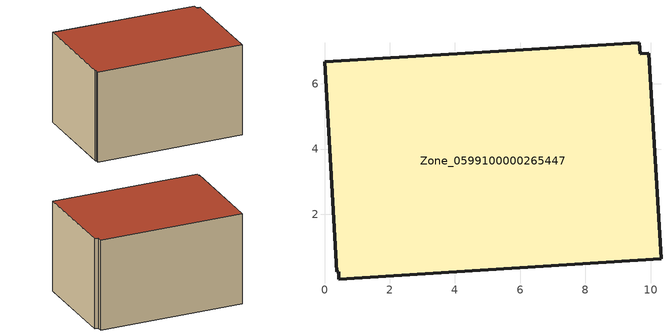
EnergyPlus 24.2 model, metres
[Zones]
Zone_0599100000265447
 floor ground (C_G): 0.44,0 0.43,0.24 0.38,0.24 0,6.68 9.65,7.26 9.69,6.93 9.95,6.94 10.32,0.63 z0
 wall outside (C_F): 0.43,0.24 0.44,0 10.32,0.63 9.95,6.94 9.69,6.93 9.65,7.26 0,6.68 0.38,0.24 0.43,0.24 z0:6.12
 roof outside (C_R): 9.65,7.26 0,6.68 0.38,0.24 0.43,0.24 0.44,0 10.32,0.63 9.95,6.94 9.69,6.93 z6.12
[BUILDING]
Pand.0599100000265447: North Axis=0; Terrain=City; Loads Convergence Tolerance Value=0.04; Temperature Convergence Tolerance Value=0.4; Solar Distribution=FullExterior; Maximum Number of Warmup Days=25; Minimum Number of Warmup Days=1
[Site:Location]
Rotterdam.The.Hague.AP_ZH_NLD Design_Conditions: Latitude=51.96; Longitude=4.45; Time Zone=1; Elevation=-4.5
[SITE:GROUNDTEMPERATURE:BUILDINGSURFACE]
18, 18, 18, 18, 18, 18, 18, 18, 18, 18, 18, 18
[MATERIAL] Thermal Absorptance=0.9; Solar Absorptance=0.7; Visible Absorptance=0.7
Name | Roughness | Thickness | Conductivity | Density | Specific Heat
G.TC.1965-1974 | MediumSmooth | 0.15 | 0.882353 | 540 | 1210
F.TC.1965-1974 | Rough | 0.3 | 0.697674 | 1920 | 840
R.TC.1965-1974 | MediumRough | 0.2 | 0.232558 | 1500 | 1000
[CONSTRUCTION]
C_G: G.TC.1965-1974
C_F: F.TC.1965-1974
C_R: R.TC.1965-1974
[ZONE]
Zone_0599100000265447: Type=1; Multiplier=1; Ceiling Height=Autocalculate; Volume=Autocalculate; Floor Area=autocalculate; Part of Total Floor Area=Yes
[ZONEINFILTRATION:DESIGNFLOWRATE]
Infil_Zone_0599100000265447: Zone or ZoneList or Space or SpaceList=Zone_0599100000265447; Schedule=AlwaysOn; Design Flow Rate Calculation Method=Flow/Area; Flow Rate per Floor Area=0.003; Constant Term Coefficient=1; Temperature Term Coefficient=0; Velocity Term Coefficient=0; Velocity Squared Term Coefficient=0
[HVACTEMPLATE:ZONE:IDEALLOADSAIRSYSTEM]
Zone_0599100000265447: Maximum Heating Supply Air Temperature=50; Minimum Cooling Supply Air Temperature=13; Maximum Heating Supply Air Humidity Ratio=0.0156; Minimum Cooling Supply Air Humidity Ratio=0.0077; Heating Limit=NoLimit; Cooling Limit=NoLimit; Dehumidification Control Type=ConstantSensibleHeatRatio; Cooling Sensible Heat Ratio=0.7; Dehumidification Setpoint=60; Humidification Control Type=None; Humidification Setpoint=30; Outdoor Air Method=None; Outdoor Air Flow Rate per Person=0.00944; Outdoor Air Flow Rate per Zone Floor Area=0; Outdoor Air Flow Rate per Zone=0; Demand Controlled Ventilation Type=None; Outdoor Air Economizer Type=NoEconomizer; Heat Recovery Type=None; Sensible Heat Recovery Effectiveness=0.7; Latent Heat Recovery Effectiveness=0.65
[ZONECONTROL:THERMOSTAT]
ThermostatControl_Zone_0599100000265447: Zone or ZoneList=Zone_0599100000265447; Control Type Schedule=DualSetpointControlType; Control 1=Thermostat_Zone_0599100000265447; Temperature Difference Between Cutout And Setpoint=0
[THERMOSTATSETPOINT:DUALSETPOINT]
Thermostat_Zone_0599100000265447: Heating Setpoint Temperature Schedule=HeatingSetpoint_Zone_0599100000265447; Cooling Setpoint Temperature Schedule=CoolingSetpoint_Zone_0599100000265447
[SCHEDULE:COMPACT]
HeatingSetpoint_Zone_0599100000265447: Through: 12/31, For: AllDays, Until: 24:00, 21
CoolingSetpoint_Zone_0599100000265447: Through: 12/31, For: AllDays, Until: 24:00, 24
DualSetpointControlType: Through: 12/31, For: AllDays, Until: 24:00, 4
AlwaysOn: Through: 12/31, For: AllDays, Until: 24:00, 1
